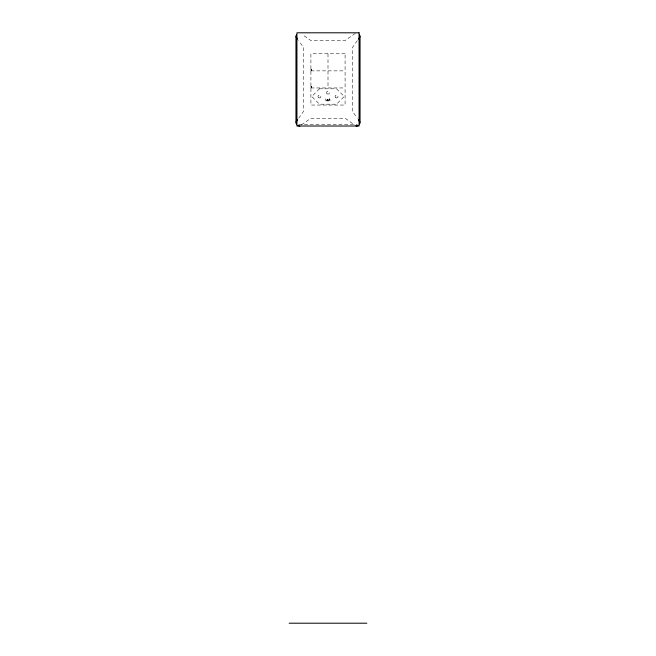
<?xml version="1.0" encoding="UTF-8"?>
<svg xmlns="http://www.w3.org/2000/svg" width="656" height="656" viewBox="0 0 656 656"><rect width="100%" height="100%" fill="white"/><g stroke="black" fill="none" stroke-linecap="round" stroke-linejoin="round"><path stroke-width="0.49" stroke-dasharray="3.28 2.46" d="M298.726 118.187L303.72 111.069L303.72 47.757L298.726 40.639M357.274 40.639L352.28 47.757L352.28 111.069L357.274 118.187M355.372 33.358L345.089 40.565L310.911 40.565L302.211 34.465M301.424 124.911L310.911 118.252L345.089 118.252L356.159 126.018M310.911 69.315L311.69 69.315L311.69 70.864M310.911 69.7L311.69 69.7M310.911 70.085L311.69 70.085M310.911 70.479L311.69 70.479M310.911 70.864L345.089 70.864M310.911 86.403L311.69 86.403L311.69 87.953M310.911 86.789L311.69 86.789M310.911 87.182L311.69 87.182M310.911 87.568L311.69 87.568M310.911 87.953L345.089 87.953M328 53.776L328 87.953M311.297 69.315L311.297 70.864M311.297 86.403L311.297 87.953M298.685 124.205A2.591 2.591 0 0 0 300.03 124.566L355.97 124.566A2.591 2.591 0 0 0 357.315 124.205M327.278 99.655C327.516 102.631 328.492 97.875 327.278 99.655M326.852 99.646C327.926 104.058 329.132 96.457 326.852 99.646M329.427 98.794L328.574 101.032L329.197 100.565L330.722 101.032L329.427 98.794M329.648 99.392L329.353 100.155L329.943 100.155L329.648 99.392M325.524 98.794L326.163 101.032L326.163 98.794L325.524 98.794M319.456 88.814L311.764 96.498L319.456 104.189L336.544 104.189L344.236 96.498L336.544 88.814L319.456 88.814M345.089 53.776L310.911 53.776L310.911 105.05L345.089 105.05L345.089 53.776M318.726 97.76A1.451 1.451 0 0 0 320.907 96.498A1.451 1.451 0 0 0 318.726 95.243A1.451 1.451 0 0 0 318.726 97.76M326.975 93.685A1.451 1.451 0 0 0 329.402 93.029A1.451 1.451 0 0 0 327.623 91.258A1.451 1.451 0 0 0 326.975 93.685M335.823 97.76A1.451 1.451 0 0 0 337.996 96.498A1.451 1.451 0 0 0 335.823 95.243A1.451 1.451 0 0 0 335.823 97.76"/><path stroke-width="0.98" d="M296.479 124.082A3.887 3.887 0 0 1 295.954 122.139L297.619 119.761M358.381 39.057L360.046 36.687A3.887 3.887 0 0 0 359.521 34.743M289.157 623.2L366.843 623.2M358.381 119.761L360.046 122.139A3.887 3.887 0 0 1 359.521 124.082M296.479 34.743A3.887 3.887 0 0 0 295.954 36.687L297.619 39.057M360.046 36.687L360.046 122.139M295.954 36.687L295.954 122.139M358.102 125.501A3.887 3.887 0 0 1 356.159 126.018M299.841 126.018A3.887 3.887 0 0 1 297.898 125.501M359.07 32.8L296.93 32.8L296.93 126.018L359.07 126.018L359.07 32.8"/></g></svg>
